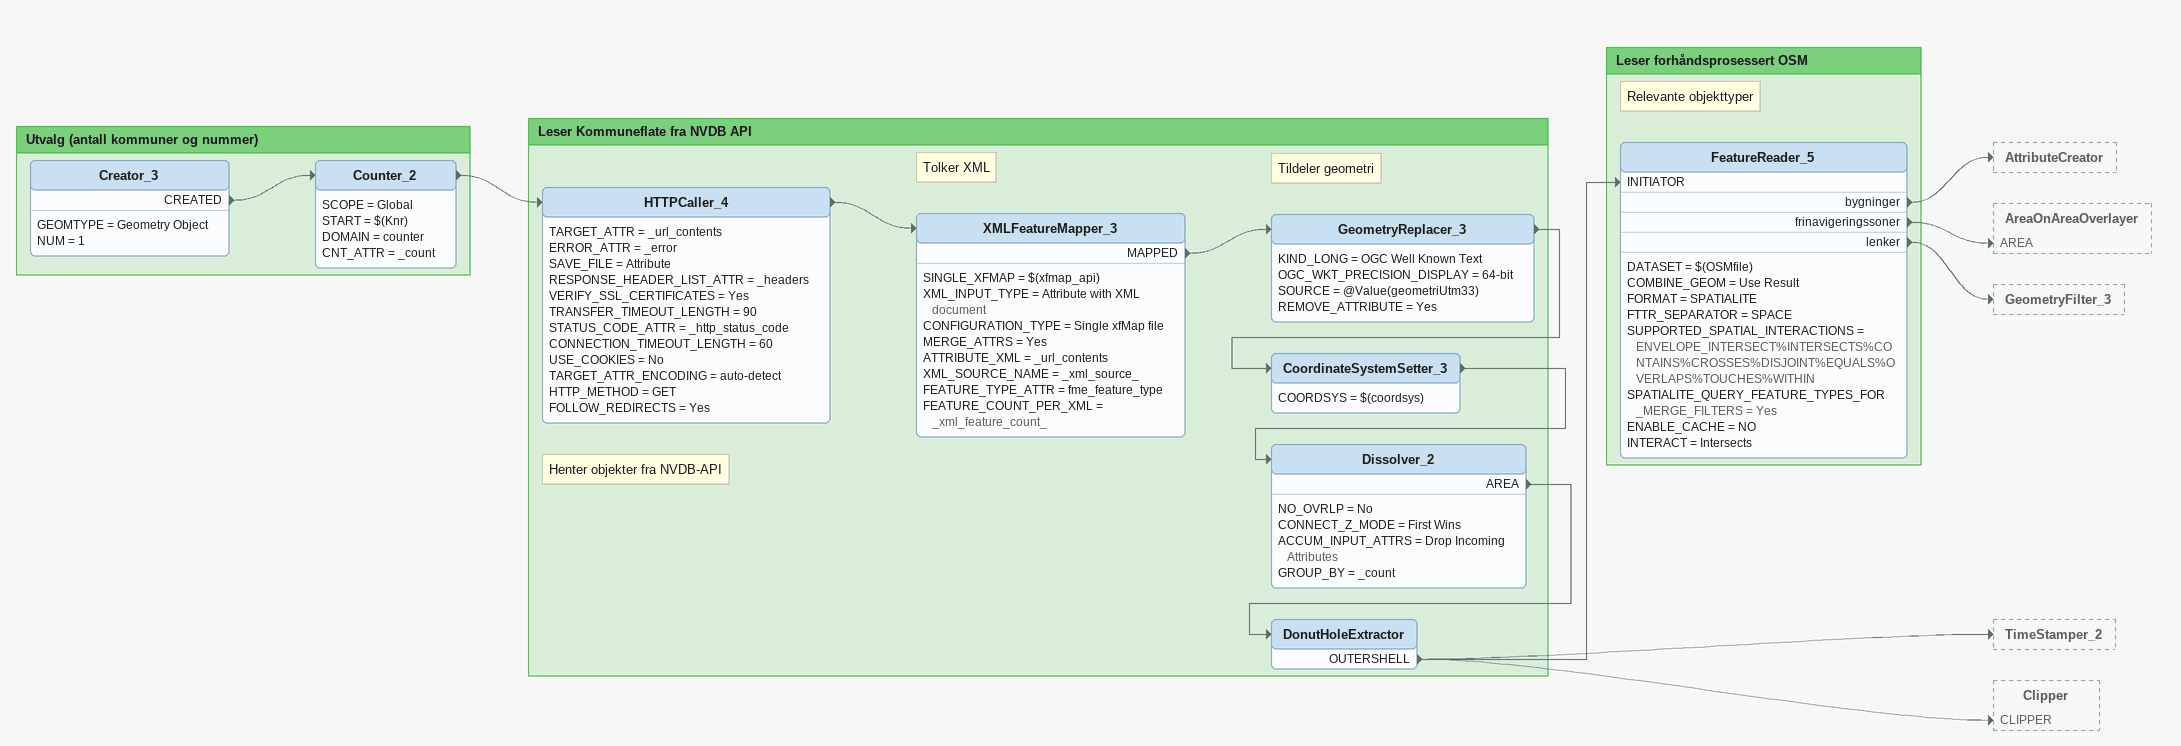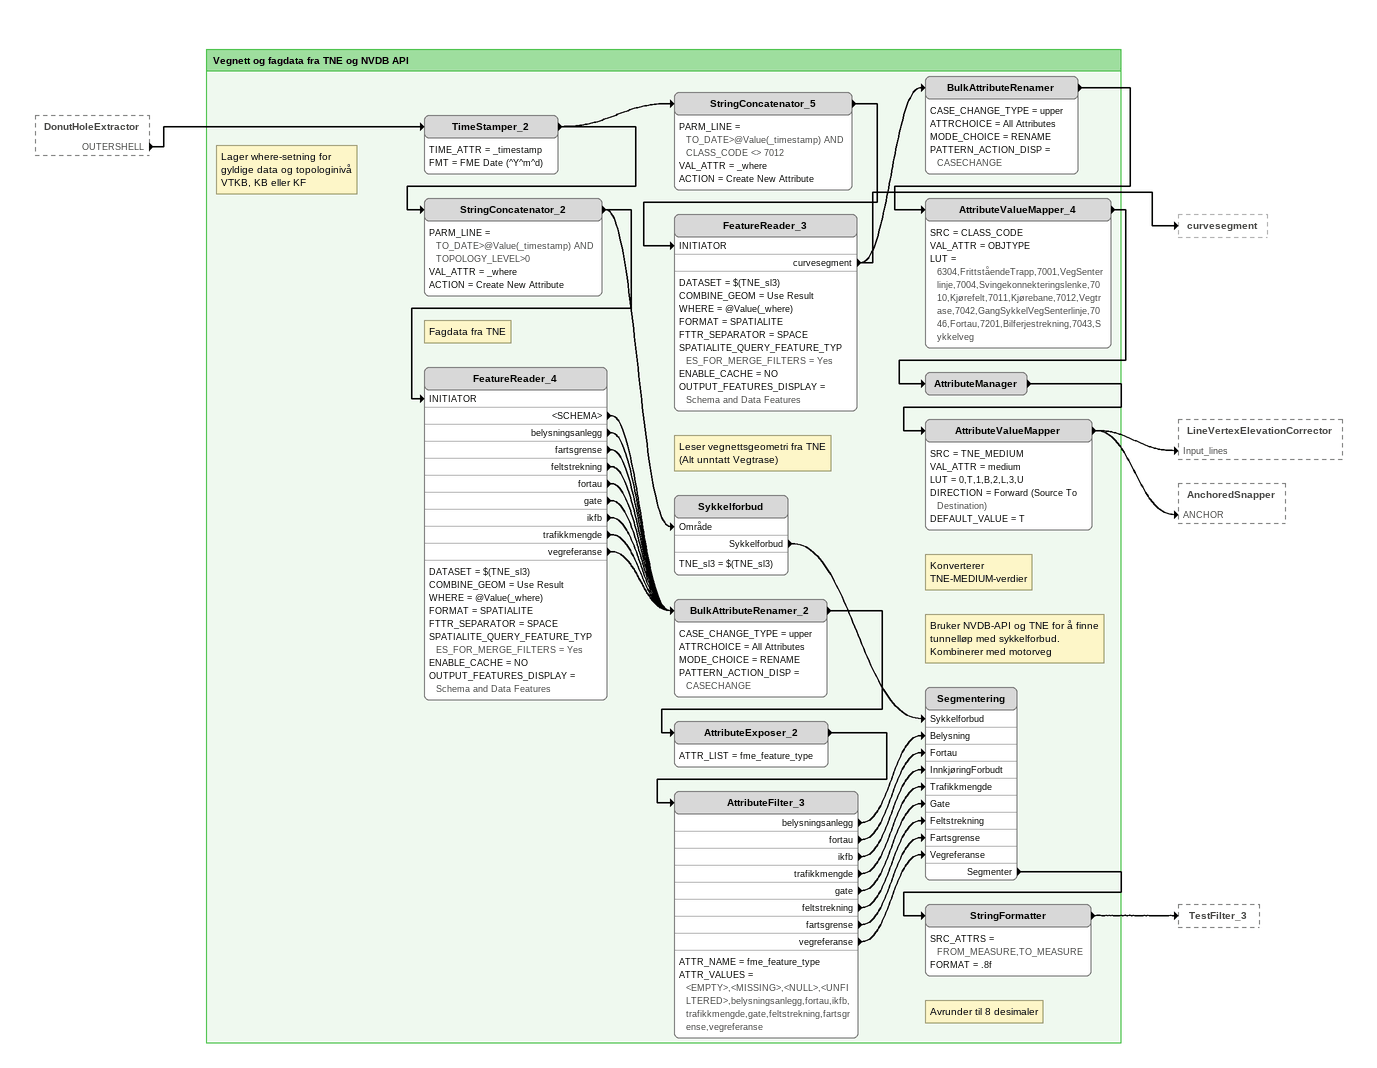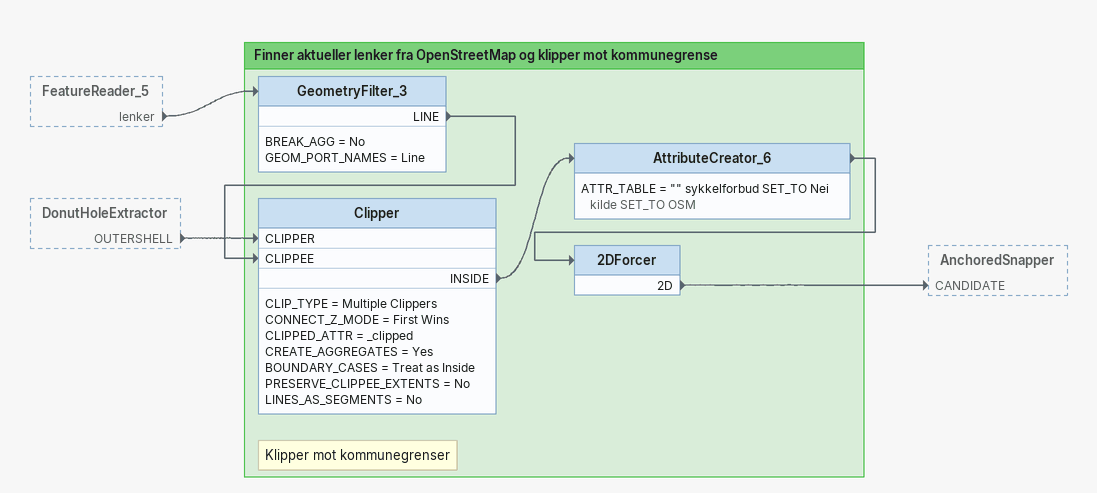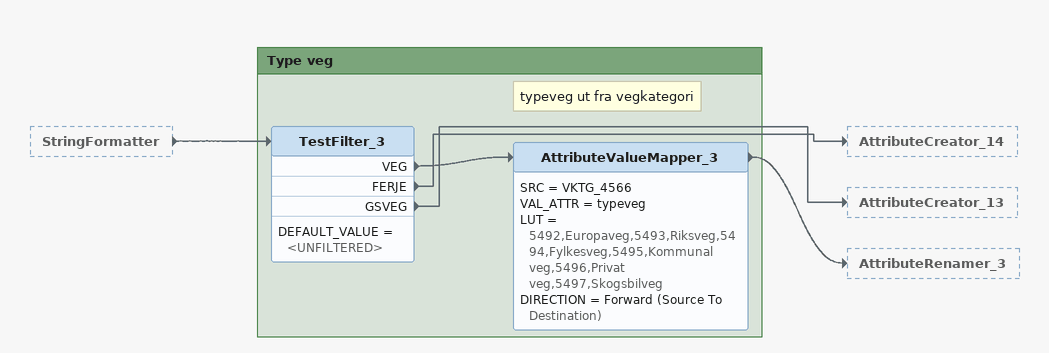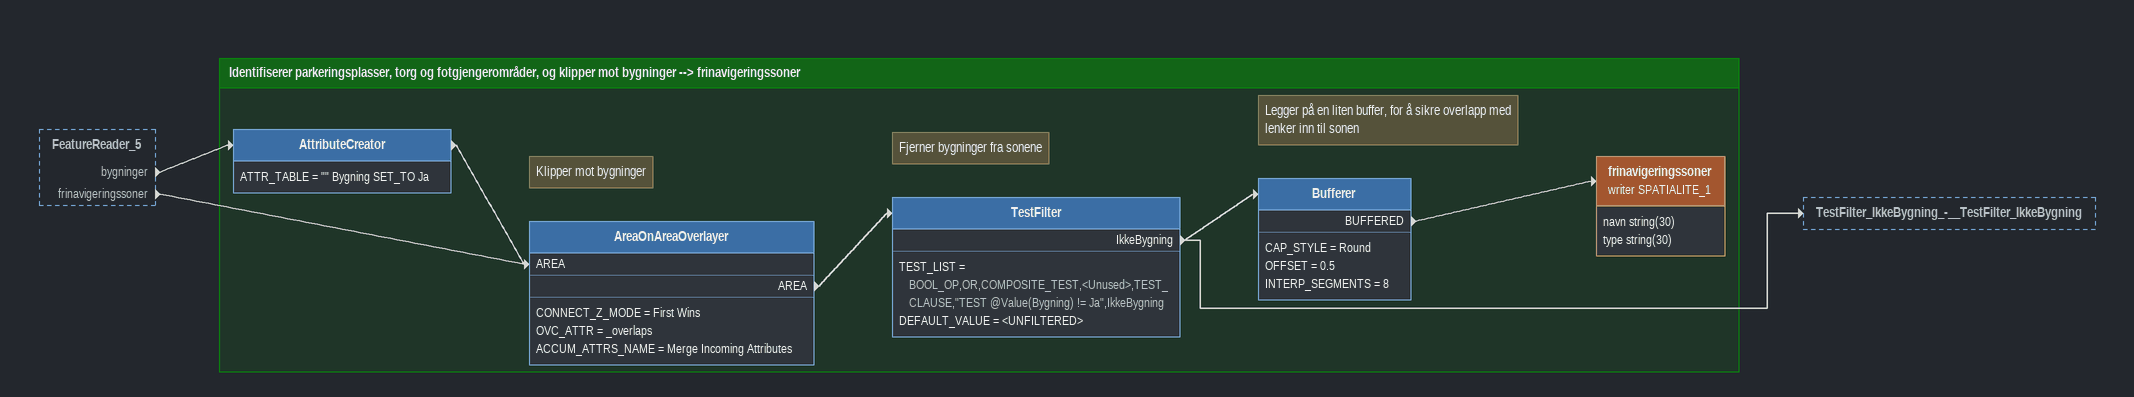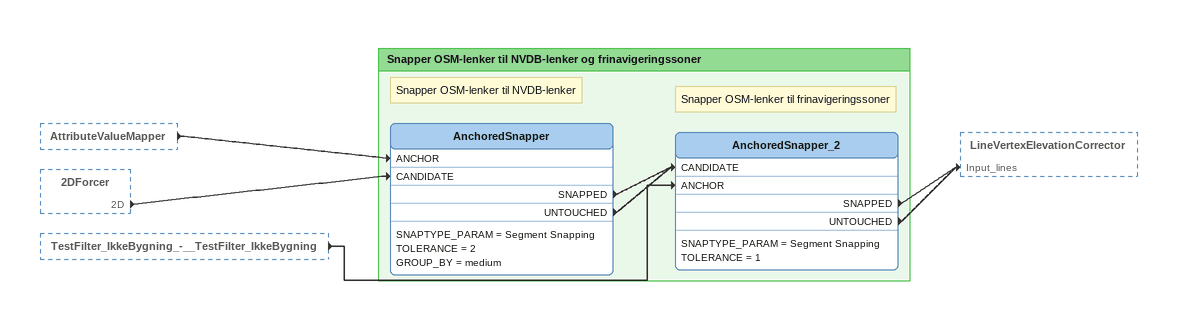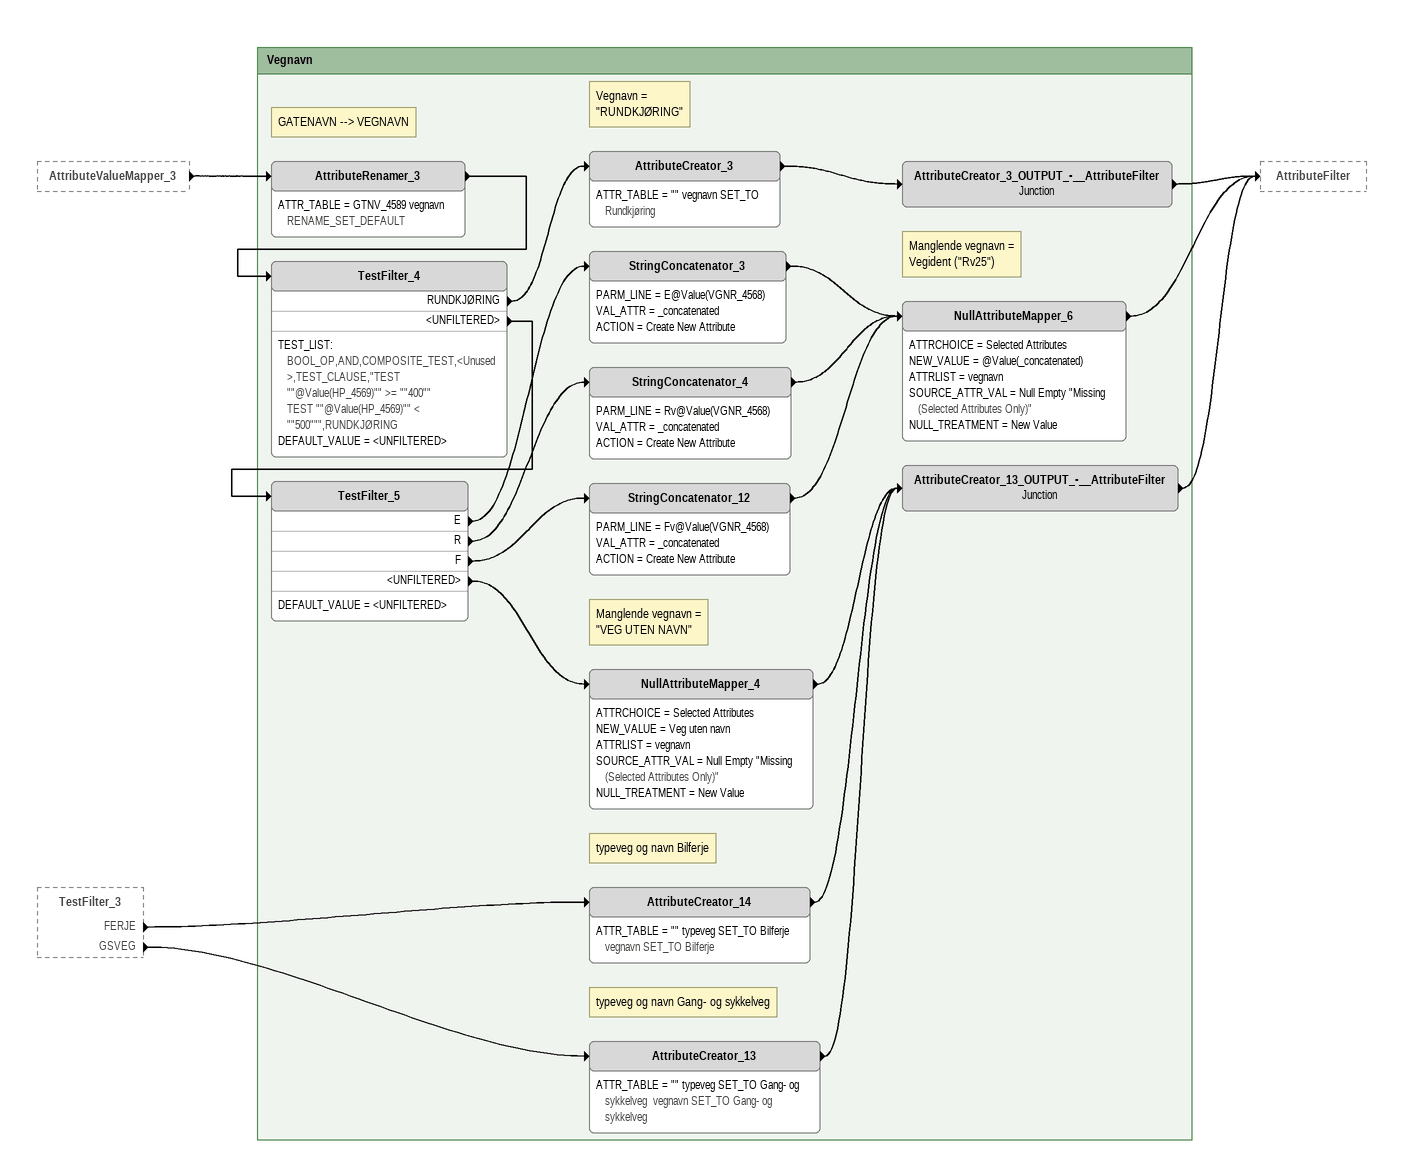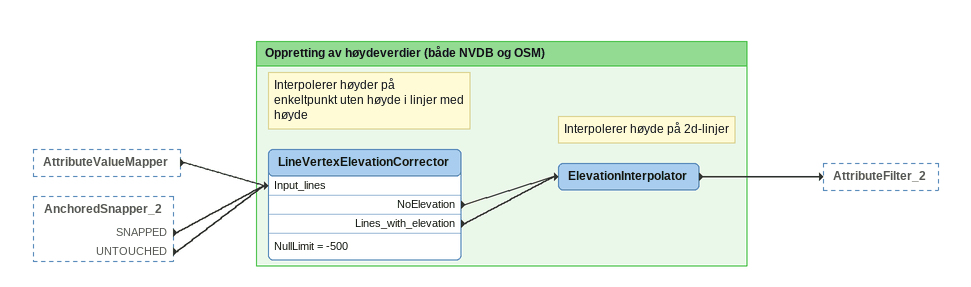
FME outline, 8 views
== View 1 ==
Bookmark: Utvalg (antall kommuner og nummer)
Creator_3
    GEOMTYPE = Geometry Object
    NUM = 1
    CREATED -> Counter_2
Counter_2
    SCOPE = Global
    START = $(Knr)
    DOMAIN = counter
    CNT_ATTR = _count
    -> HTTPCaller_4

Bookmark: Leser Kommuneflate fra NVDB API
Note: Henter objekter fra NVDB-API
HTTPCaller_4
    TARGET_ATTR = _url_contents
    ERROR_ATTR = _error
    SAVE_FILE = Attribute
    RESPONSE_HEADER_LIST_ATTR = _headers
    VERIFY_SSL_CERTIFICATES = Yes
    TRANSFER_TIMEOUT_LENGTH = 90
    STATUS_CODE_ATTR = _http_status_code
    CONNECTION_TIMEOUT_LENGTH = 60
    USE_COOKIES = No
    TARGET_ATTR_ENCODING = auto-detect
    HTTP_METHOD = GET
    FOLLOW_REDIRECTS = Yes
    -> XMLFeatureMapper_3
Note: Tolker XML
XMLFeatureMapper_3
    SINGLE_XFMAP = $(xfmap_api)
    XML_INPUT_TYPE = Attribute with XML document
    CONFIGURATION_TYPE = Single xfMap file
    MERGE_ATTRS = Yes
    ATTRIBUTE_XML = _url_contents
    XML_SOURCE_NAME = _xml_source_
    FEATURE_TYPE_ATTR = fme_feature_type
    FEATURE_COUNT_PER_XML = _xml_feature_count_
    MAPPED -> GeometryReplacer_3
Note: Tildeler geometri
GeometryReplacer_3
    KIND_LONG = OGC Well Known Text
    OGC_WKT_PRECISION_DISPLAY = 64-bit
    SOURCE = @Value(geometriUtm33)
    REMOVE_ATTRIBUTE = Yes
    -> CoordinateSystemSetter_3
CoordinateSystemSetter_3
    COORDSYS = $(coordsys)
    -> Dissolver_2
Dissolver_2
    NO_OVRLP = No
    CONNECT_Z_MODE = First Wins
    ACCUM_INPUT_ATTRS = Drop Incoming Attributes
    GROUP_BY = _count
    AREA -> DonutHoleExtractor
DonutHoleExtractor
    OUTERSHELL -> TimeStamper_2
    OUTERSHELL -> FeatureReader_5 [INITIATOR]
    OUTERSHELL -> Clipper [CLIPPER]

Bookmark: Leser forhåndsprosessert OSM
Note: Relevante objekttyper
FeatureReader_5
    DATASET = $(OSMfile)
    COMBINE_GEOM = Use Result
    FORMAT = SPATIALITE
    FTTR_SEPARATOR = SPACE
    SUPPORTED_SPATIAL_INTERACTIONS = ENVELOPE_INTERSECT%INTERSECTS%CONTAINS%CROSSES%DISJOINT%EQUALS%OVERLAPS%TOUCHES%WITHIN
    SPATIALITE_QUERY_FEATURE_TYPES_FOR_MERGE_FILTERS = Yes
    ENABLE_CACHE = NO
    INTERACT = Intersects
    bygninger -> AttributeCreator
    frinavigeringssoner -> AreaOnAreaOverlayer [AREA]
    lenker -> GeometryFilter_3

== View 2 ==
DonutHoleExtractor [outside]
    OUTERSHELL -> TimeStamper_2

Bookmark: Vegnett og fagdata fra TNE og NVDB API
TimeStamper_2
    TIME_ATTR = _timestamp
    FMT = FME Date (^Y^m^d)
    -> StringConcatenator_2
    -> StringConcatenator_5
StringConcatenator_5
    PARM_LINE = TO_DATE>@Value(_timestamp) AND CLASS_CODE <> 7012
    VAL_ATTR = _where
    ACTION = Create New Attribute
    -> FeatureReader_3 [INITIATOR]
Note: Leser vegnettsgeometri fra TNE / (Alt unntatt Vegtrase)
FeatureReader_3
    DATASET = $(TNE_sl3)
    COMBINE_GEOM = Use Result
    WHERE = @Value(_where)
    FORMAT = SPATIALITE
    FTTR_SEPARATOR = SPACE
    SPATIALITE_QUERY_FEATURE_TYPES_FOR_MERGE_FILTERS = Yes
    ENABLE_CACHE = NO
    OUTPUT_FEATURES_DISPLAY = Schema and Data Features
    curvesegment -> BulkAttributeRenamer
    curvesegment -> curvesegment
BulkAttributeRenamer
    CASE_CHANGE_TYPE = upper
    ATTRCHOICE = All Attributes
    MODE_CHOICE = RENAME
    PATTERN_ACTION_DISP = CASECHANGE
    -> AttributeValueMapper_4
AttributeValueMapper_4
    SRC = CLASS_CODE
    VAL_ATTR = OBJTYPE
    LUT = 6304,FrittståendeTrapp,7001,VegSenterlinje,7004,Svingekonnekteringslenke,7010,Kjørefelt,7011,Kjørebane,7012,Vegtrase,7042,GangSykkelVegSenterlinje,7046,Fortau,7201,Bilferjestrekning,7043,Sykkelveg
    -> AttributeManager
AttributeManager
    -> AttributeValueMapper
Note: Konverterer / TNE-MEDIUM-verdier
AttributeValueMapper
    SRC = TNE_MEDIUM
    VAL_ATTR = medium
    LUT = 0,T,1,B,2,L,3,U
    DIRECTION = Forward (Source To Destination)
    DEFAULT_VALUE = T
    -> LineVertexElevationCorrector [Input_lines]
    -> AnchoredSnapper [ANCHOR]
Note: Lager where-setning for / gyldige data og topologinivå / VTKB, KB eller KF
StringConcatenator_2
    PARM_LINE = TO_DATE>@Value(_timestamp) AND TOPOLOGY_LEVEL>0
    VAL_ATTR = _where
    ACTION = Create New Attribute
    -> Sykkelforbud [Område]
    -> FeatureReader_4 [INITIATOR]
Note: Bruker NVDB-API og TNE for å finne tunnelløp med sykkelforbud. Kombinerer med motorveg
Sykkelforbud
    TNE_sl3 = $(TNE_sl3)
    Sykkelforbud -> Segmentering [Sykkelforbud]
Note: Fagdata fra TNE
FeatureReader_4
    DATASET = $(TNE_sl3)
    COMBINE_GEOM = Use Result
    WHERE = @Value(_where)
    FORMAT = SPATIALITE
    FTTR_SEPARATOR = SPACE
    SPATIALITE_QUERY_FEATURE_TYPES_FOR_MERGE_FILTERS = Yes
    ENABLE_CACHE = NO
    OUTPUT_FEATURES_DISPLAY = Schema and Data Features
    <SCHEMA> -> BulkAttributeRenamer_2
    belysningsanlegg -> BulkAttributeRenamer_2
    fartsgrense -> BulkAttributeRenamer_2
    feltstrekning -> BulkAttributeRenamer_2
    fortau -> BulkAttributeRenamer_2
    gate -> BulkAttributeRenamer_2
    ikfb -> BulkAttributeRenamer_2
    trafikkmengde -> BulkAttributeRenamer_2
    vegreferanse -> BulkAttributeRenamer_2
BulkAttributeRenamer_2
    CASE_CHANGE_TYPE = upper
    ATTRCHOICE = All Attributes
    MODE_CHOICE = RENAME
    PATTERN_ACTION_DISP = CASECHANGE
    -> AttributeExposer_2
AttributeExposer_2
    ATTR_LIST = fme_feature_type
    -> AttributeFilter_3
AttributeFilter_3
    ATTR_NAME = fme_feature_type
    ATTR_VALUES = <EMPTY>,<MISSING>,<NULL>,<UNFILTERED>,belysningsanlegg,fortau,ikfb,trafikkmengde,gate,feltstrekning,fartsgrense,vegreferanse
    belysningsanlegg -> Segmentering [Belysning]
    fortau -> Segmentering [Fortau]
    ikfb -> Segmentering [InnkjøringForbudt]
    trafikkmengde -> Segmentering [Trafikkmengde]
    gate -> Segmentering [Gate]
    feltstrekning -> Segmentering [Feltstrekning]
    fartsgrense -> Segmentering [Fartsgrense]
    vegreferanse -> Segmentering [Vegreferanse]
Segmentering
    Segmenter -> StringFormatter
Note: Avrunder til 8 desimaler
StringFormatter
    SRC_ATTRS = FROM_MEASURE,TO_MEASURE
    FORMAT = .8f
    -> TestFilter_3

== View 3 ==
FeatureReader_5 [outside]
    lenker -> GeometryFilter_3
DonutHoleExtractor [outside]
    OUTERSHELL -> Clipper [CLIPPER]

Bookmark: Finner aktueller lenker fra OpenStreetMap og klipper mot kommunegrense
GeometryFilter_3
    BREAK_AGG = No
    GEOM_PORT_NAMES = Line
    LINE -> Clipper [CLIPPEE]
Note: Klipper mot kommunegrenser
Clipper
    CLIP_TYPE = Multiple Clippers
    CONNECT_Z_MODE = First Wins
    CLIPPED_ATTR = _clipped
    CREATE_AGGREGATES = Yes
    BOUNDARY_CASES = Treat as Inside
    PRESERVE_CLIPPEE_EXTENTS = No
    LINES_AS_SEGMENTS = No
    INSIDE -> AttributeCreator_6
AttributeCreator_6
    ATTR_TABLE = "" sykkelforbud SET_TO Nei  kilde SET_TO OSM
    -> 2DForcer
2DForcer
    2D -> AnchoredSnapper [CANDIDATE]

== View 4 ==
StringFormatter [outside]
    -> TestFilter_3

Bookmark: Type veg
TestFilter_3
    DEFAULT_VALUE = <UNFILTERED>
    VEG -> AttributeValueMapper_3
    FERJE -> AttributeCreator_14
    GSVEG -> AttributeCreator_13
Note: typeveg ut fra vegkategori
AttributeValueMapper_3
    SRC = VKTG_4566
    VAL_ATTR = typeveg
    LUT = 5492,Europaveg,5493,Riksveg,5494,Fylkesveg,5495,Kommunal veg,5496,Privat veg,5497,Skogsbilveg
    DIRECTION = Forward (Source To Destination)
    -> AttributeRenamer_3

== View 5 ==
FeatureReader_5 [outside]
    bygninger -> AttributeCreator
    frinavigeringssoner -> AreaOnAreaOverlayer [AREA]

Bookmark: Identifiserer parkeringsplasser, torg og fotgjengerområder, og klipper mot bygninger --> frinavigeringssoner
AttributeCreator
    ATTR_TABLE = "" Bygning SET_TO Ja
    -> AreaOnAreaOverlayer [AREA]
Note: Klipper mot bygninger
AreaOnAreaOverlayer
    CONNECT_Z_MODE = First Wins
    OVC_ATTR = _overlaps
    ACCUM_ATTRS_NAME = Merge Incoming Attributes
    AREA -> TestFilter
Note: Fjerner bygninger fra sonene
TestFilter
    TEST_LIST = BOOL_OP,OR,COMPOSITE_TEST,<Unused>,TEST_CLAUSE,"TEST @Value(Bygning) != Ja",IkkeBygning
    DEFAULT_VALUE = <UNFILTERED>
    IkkeBygning -> Bufferer
    IkkeBygning -> TestFilter_IkkeBygning_-__TestFilter_IkkeBygning
Note: Legger på en liten buffer, for å sikre overlapp med lenker inn til sonen
Bufferer
    CAP_STYLE = Round
    OFFSET = 0.5
    INTERP_SEGMENTS = 8
    BUFFERED -> frinavigeringssoner (writer SPATIALITE_1)
frinavigeringssoner (writer SPATIALITE_1)
    attributes: navn string(30), type string(30)

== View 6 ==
AttributeValueMapper [outside]
    -> AnchoredSnapper [ANCHOR]
2DForcer [outside]
    2D -> AnchoredSnapper [CANDIDATE]
TestFilter_IkkeBygning_-__TestFilter_IkkeBygning [outside]
    -> AnchoredSnapper_2 [ANCHOR]

Bookmark: Snapper OSM-lenker til NVDB-lenker og frinavigeringssoner
Note: Snapper OSM-lenker til NVDB-lenker
AnchoredSnapper
    SNAPTYPE_PARAM = Segment Snapping
    TOLERANCE = 2
    GROUP_BY = medium
    SNAPPED -> AnchoredSnapper_2 [CANDIDATE]
    UNTOUCHED -> AnchoredSnapper_2 [CANDIDATE]
Note: Snapper OSM-lenker til frinavigeringssoner
AnchoredSnapper_2
    SNAPTYPE_PARAM = Segment Snapping
    TOLERANCE = 1
    SNAPPED -> LineVertexElevationCorrector [Input_lines]
    UNTOUCHED -> LineVertexElevationCorrector [Input_lines]

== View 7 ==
AttributeValueMapper_3 [outside]
    -> AttributeRenamer_3
TestFilter_3 [outside]
    FERJE -> AttributeCreator_14
    GSVEG -> AttributeCreator_13

Bookmark: Vegnavn
Note: GATENAVN --> VEGNAVN
AttributeRenamer_3
    ATTR_TABLE = GTNV_4589 vegnavn RENAME_SET_DEFAULT
    -> TestFilter_4
TestFilter_4
    TEST_LIST:
      BOOL_OP,AND,COMPOSITE_TEST,<Unused>,TEST_CLAUSE,"TEST ""@Value(HP_4569)"" >= ""400""
      TEST ""@Value(HP_4569)"" < ""500""",RUNDKJØRING
    DEFAULT_VALUE = <UNFILTERED>
    RUNDKJØRING -> AttributeCreator_3
    <UNFILTERED> -> TestFilter_5
Note: Vegnavn = / "RUNDKJØRING"
AttributeCreator_3
    ATTR_TABLE = "" vegnavn SET_TO Rundkjøring
    -> AttributeCreator_3_OUTPUT_-__AttributeFilter
AttributeCreator_3_OUTPUT_-__AttributeFilter: Junction
    -> AttributeFilter
TestFilter_5
    DEFAULT_VALUE = <UNFILTERED>
    E -> StringConcatenator_3
    R -> StringConcatenator_4
    F -> StringConcatenator_12
    <UNFILTERED> -> NullAttributeMapper_4
StringConcatenator_3
    PARM_LINE = E@Value(VGNR_4568)
    VAL_ATTR = _concatenated
    ACTION = Create New Attribute
    -> NullAttributeMapper_6
StringConcatenator_4
    PARM_LINE = Rv@Value(VGNR_4568)
    VAL_ATTR = _concatenated
    ACTION = Create New Attribute
    -> NullAttributeMapper_6
StringConcatenator_12
    PARM_LINE = Fv@Value(VGNR_4568)
    VAL_ATTR = _concatenated
    ACTION = Create New Attribute
    -> NullAttributeMapper_6
Note: Manglende vegnavn = / Vegident ("Rv25")
NullAttributeMapper_6
    ATTRCHOICE = Selected Attributes
    NEW_VALUE = @Value(_concatenated)
    ATTRLIST = vegnavn
    SOURCE_ATTR_VAL = Null Empty "Missing (Selected Attributes Only)"
    NULL_TREATMENT = New Value
    -> AttributeFilter
Note: Manglende vegnavn = / "VEG UTEN NAVN"
NullAttributeMapper_4
    ATTRCHOICE = Selected Attributes
    NEW_VALUE = Veg uten navn
    ATTRLIST = vegnavn
    SOURCE_ATTR_VAL = Null Empty "Missing (Selected Attributes Only)"
    NULL_TREATMENT = New Value
    -> AttributeCreator_13_OUTPUT_-__AttributeFilter
Note: typeveg og navn Bilferje
AttributeCreator_14
    ATTR_TABLE = "" typeveg SET_TO Bilferje  vegnavn SET_TO Bilferje
    -> AttributeCreator_13_OUTPUT_-__AttributeFilter
Note: typeveg og navn Gang- og sykkelveg
AttributeCreator_13
    ATTR_TABLE = "" typeveg SET_TO Gang- og sykkelveg  vegnavn SET_TO Gang- og sykkelveg
    -> AttributeCreator_13_OUTPUT_-__AttributeFilter
AttributeCreator_13_OUTPUT_-__AttributeFilter: Junction
    -> AttributeFilter

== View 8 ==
AttributeValueMapper [outside]
    -> LineVertexElevationCorrector [Input_lines]
AnchoredSnapper_2 [outside]
    SNAPPED -> LineVertexElevationCorrector [Input_lines]
    UNTOUCHED -> LineVertexElevationCorrector [Input_lines]

Bookmark: Oppretting av høydeverdier (både NVDB og OSM)
Note: Interpolerer høyder på / enkeltpunkt uten høyde i linjer med høyde
LineVertexElevationCorrector
    NullLimit = -500
    NoElevation -> ElevationInterpolator
    Lines_with_elevation -> ElevationInterpolator
Note: Interpolerer høyde på 2d-linjer
ElevationInterpolator
    -> AttributeFilter_2
